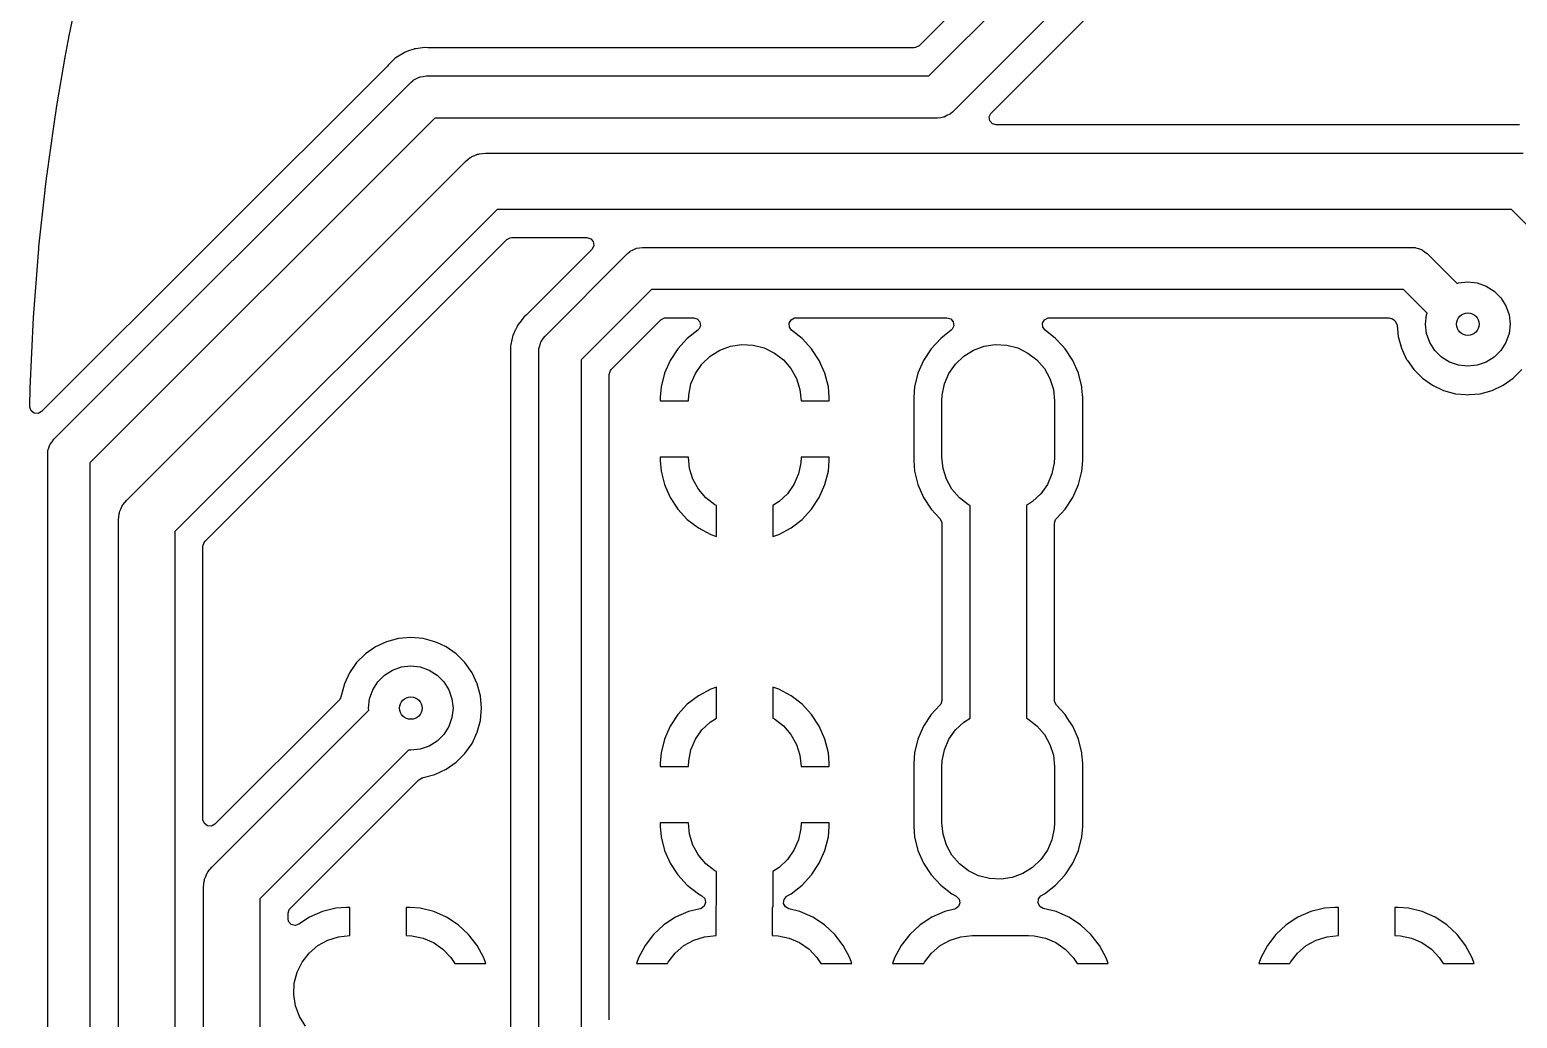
# Model space of a CAD drawing. Extents: x 4.71 to 7.86, y -5.32 to -1.9.
# Drawn here: x 4.715 to 5.755, y -3.869 to -3.177 of the extents above; entities that cross this region are included whole.
import ezdxf

# ---------------------------------------------------------------- set-up
doc = ezdxf.new("R2010")
doc.units = 0
doc.header["$MEASUREMENT"] = 0
doc.layers.add('BLACK', color=7, linetype='CONTINUOUS')

msp = doc.modelspace()

# ---------------------------------------------------------------- linework, layer by layer
at = {"layer": 'BLACK', "linetype": 'CONTINUOUS'}
for p, q in [((5.68743, -2.83751), (5.33635, -3.18858)), ((5.34309, -3.20972), (5.70401, -2.84879)), ((5.72057, -2.874), (5.35964, -3.23492)), ((5.38681, -3.23562), (5.60295, -3.01949)), ((4.74219, -3.18152), (4.74891, -3.14906)), ((4.73955, -3.19646), (4.74219, -3.18152)), ((4.98027, -3.19197), (4.97716, -3.19302)), ((4.98335, -3.19084), (4.98027, -3.19197)), ((4.98336, -3.19083), (4.98335, -3.19084)), ((4.98426, -3.19062), (4.98336, -3.19083)), ((4.98427, -3.19062), (4.98426, -3.19062)), ((4.98753, -3.19027), (4.98427, -3.19062)), ((4.99078, -3.18982), (4.98753, -3.19027)), ((4.98753, -3.19027), (4.98753, -3.19027)), ((4.99302, -3.19001), (4.99078, -3.18982)), ((4.99078, -3.18982), (4.99078, -3.18982)), ((4.99078, -3.18982), (4.99078, -3.18982)), ((4.99322, -3.19001), (4.99302, -3.19001)), ((5.3329, -3.19001), (4.99322, -3.19001)), ((5.33394, -3.1899), (5.3329, -3.19001)), ((5.33635, -3.18858), (5.33394, -3.1899)), ((4.73361, -3.2305), (4.73955, -3.19646)), ((4.96529, -3.20204), (4.9647, -3.20276)), ((4.9653, -3.20204), (4.96529, -3.20204)), ((4.96768, -3.19978), (4.9653, -3.20204)), ((4.9653, -3.20204), (4.9653, -3.20204)), ((4.97, -3.19746), (4.96768, -3.19978)), ((4.97001, -3.19745), (4.97, -3.19746)), ((4.97, -3.19746), (4.97, -3.19746)), ((4.97073, -3.19689), (4.97001, -3.19745)), ((4.97074, -3.19688), (4.97073, -3.19689)), ((4.97355, -3.19519), (4.97074, -3.19688)), ((4.97074, -3.19688), (4.97074, -3.19688)), ((4.97632, -3.19342), (4.97355, -3.19519)), ((4.97716, -3.19302), (4.97632, -3.19342)), ((4.97632, -3.19342), (4.97632, -3.19342)), ((4.97716, -3.19302), (4.97716, -3.19302)), ((4.97716, -3.19302), (4.97716, -3.19302)), ((4.9647, -3.20276), (4.72303, -3.44443)), ((4.98245, -3.21306), (4.98265, -3.21283)), ((4.98265, -3.21283), (4.98282, -3.21274)), ((4.98282, -3.21274), (4.98314, -3.21247)), ((4.98314, -3.21247), (4.98506, -3.21153)), ((4.98506, -3.21153), (4.98693, -3.21052)), ((4.98693, -3.21052), (4.98723, -3.21047)), ((4.98723, -3.21047), (4.98751, -3.21033)), ((4.98751, -3.21033), (4.98962, -3.21007)), ((4.98962, -3.21007), (4.99172, -3.20972)), ((4.99172, -3.20972), (5.34309, -3.20972)), ((4.73157, -3.46375), (4.98128, -3.21404)), ((4.98128, -3.21404), (4.98245, -3.21306)), ((4.73174, -3.24352), (4.73361, -3.2305)), ((4.72659, -3.27971), (4.73174, -3.24352)), ((4.99784, -3.23925), (4.75677, -3.48031)), ((5.3492, -3.23925), (4.99784, -3.23925)), ((5.3513, -3.2389), (5.3492, -3.23925)), ((5.35342, -3.23863), (5.3513, -3.2389)), ((5.35369, -3.2385), (5.35342, -3.23863)), ((5.354, -3.23845), (5.35369, -3.2385)), ((5.35587, -3.23743), (5.354, -3.23845)), ((5.35778, -3.2365), (5.35587, -3.23743)), ((5.35811, -3.23622), (5.35778, -3.2365)), ((5.35827, -3.23613), (5.35811, -3.23622)), ((5.35848, -3.23591), (5.35827, -3.23613)), ((5.35964, -3.23492), (5.35848, -3.23591)), ((5.38543, -3.23837), (5.38658, -3.23587)), ((5.38582, -3.2411), (5.38543, -3.23837)), ((5.38763, -3.24318), (5.38582, -3.2411)), ((5.38658, -3.23587), (5.38681, -3.23562)), ((5.39027, -3.24395), (5.38763, -3.24318)), ((5.75598, -3.24395), (5.39027, -3.24395)), ((5.0258, -3.26533), (5.02771, -3.26445)), ((5.02771, -3.26445), (5.02841, -3.26435)), ((5.02841, -3.26435), (5.02907, -3.26411)), ((5.02907, -3.26411), (5.03117, -3.26396)), ((5.03117, -3.26396), (5.03326, -3.26366)), ((5.03326, -3.26366), (5.75864, -3.26366)), ((4.78247, -3.50629), (5.01934, -3.26942)), ((5.01934, -3.26942), (5.02102, -3.26816)), ((5.02102, -3.26816), (5.02262, -3.26678)), ((5.02262, -3.26678), (5.02326, -3.26649)), ((5.02326, -3.26649), (5.02382, -3.26606)), ((5.02382, -3.26606), (5.0258, -3.26533)), ((4.72556, -3.28899), (4.72659, -3.27971)), ((4.72112, -3.32913), (4.72548, -3.28967)), ((4.72548, -3.28967), (4.72556, -3.28899)), ((5.04141, -3.30303), (4.81607, -3.52837)), ((5.75048, -3.30303), (5.04141, -3.30303)), ((5.84993, -3.40247), (5.75048, -3.30303)), ((4.83721, -3.5351), (5.04814, -3.32416)), ((5.04814, -3.32416), (5.05056, -3.32284)), ((5.05056, -3.32284), (5.0516, -3.32273)), ((5.0516, -3.32273), (5.1042, -3.32273)), ((5.1042, -3.32273), (5.10684, -3.32351)), ((5.10684, -3.32351), (5.10864, -3.32558)), ((5.10864, -3.32558), (5.10903, -3.32831)), ((4.71723, -3.37855), (4.72078, -3.33349)), ((4.72078, -3.33349), (4.72099, -3.33081)), ((4.72099, -3.33081), (4.72112, -3.32913)), ((5.07488, -3.39171), (5.13266, -3.33393)), ((5.10765, -3.33106), (5.0845, -3.35422)), ((5.10789, -3.33081), (5.10765, -3.33106)), ((5.10903, -3.32831), (5.10789, -3.33081)), ((5.13266, -3.33393), (5.13382, -3.33294)), ((5.13382, -3.33294), (5.13403, -3.33271)), ((5.13403, -3.33271), (5.13419, -3.33263)), ((5.13419, -3.33263), (5.13452, -3.33235)), ((5.13452, -3.33235), (5.13643, -3.33141)), ((5.13643, -3.33141), (5.13831, -3.3304)), ((5.13831, -3.3304), (5.13861, -3.33035)), ((5.13861, -3.33035), (5.13889, -3.33021)), ((5.13889, -3.33021), (5.141, -3.32995)), ((5.141, -3.32995), (5.1431, -3.3296)), ((5.1431, -3.3296), (5.68108, -3.3296)), ((5.68108, -3.3296), (5.6826, -3.32973)), ((5.6826, -3.32973), (5.6829, -3.32971)), ((5.6829, -3.32971), (5.68308, -3.32977)), ((5.68308, -3.32977), (5.68351, -3.3298)), ((5.68351, -3.3298), (5.68552, -3.33049)), ((5.68552, -3.33049), (5.68756, -3.3311)), ((5.68756, -3.3311), (5.68781, -3.33128)), ((5.68781, -3.33128), (5.68811, -3.33138)), ((5.68811, -3.33138), (5.68979, -3.33269)), ((5.68979, -3.33269), (5.69152, -3.33393)), ((5.69152, -3.33393), (5.7124, -3.35481)), ((5.0845, -3.35422), (5.06201, -3.37671)), ((5.7124, -3.35481), (5.71339, -3.35446)), ((5.71339, -3.35446), (5.71996, -3.35372)), ((5.71996, -3.35372), (5.72653, -3.35446)), ((5.72653, -3.35446), (5.73277, -3.35665)), ((5.73277, -3.35665), (5.73837, -3.36016)), ((5.14922, -3.35913), (5.10008, -3.40826)), ((5.67496, -3.35913), (5.14922, -3.35913)), ((5.69152, -3.37569), (5.67496, -3.35913)), ((5.73837, -3.36016), (5.74305, -3.36484)), ((5.74305, -3.36484), (5.74657, -3.37044)), ((4.7149, -3.42797), (4.71723, -3.37855)), ((5.06015, -3.3783), (5.05816, -3.38092)), ((5.06186, -3.37685), (5.06015, -3.3783)), ((5.06201, -3.37671), (5.06186, -3.37685)), ((5.15595, -3.38026), (5.15836, -3.37894)), ((5.15836, -3.37894), (5.1594, -3.37883)), ((5.1594, -3.37883), (5.17871, -3.37883)), ((5.17871, -3.37883), (5.18135, -3.37961)), ((5.24689, -3.3802), (5.24933, -3.37893)), ((5.24933, -3.37893), (5.25028, -3.37883)), ((5.25028, -3.37883), (5.35585, -3.37883)), ((5.35585, -3.37883), (5.35849, -3.37961)), ((5.42409, -3.3802), (5.42653, -3.37893)), ((5.42653, -3.37893), (5.42748, -3.37883)), ((5.42748, -3.37883), (5.66478, -3.37883)), ((5.66478, -3.37883), (5.66742, -3.37961)), ((5.69044, -3.38325), (5.69118, -3.37668)), ((5.69118, -3.37668), (5.69152, -3.37569)), ((5.74657, -3.37044), (5.74875, -3.37668)), ((5.74875, -3.37668), (5.74949, -3.38325)), ((5.05407, -3.38757), (5.05277, -3.39019)), ((5.05423, -3.38725), (5.05407, -3.38757)), ((5.05512, -3.38533), (5.05423, -3.38725)), ((5.05561, -3.38427), (5.05512, -3.38533)), ((5.0561, -3.38348), (5.05561, -3.38426)), ((5.05561, -3.38426), (5.05561, -3.38427)), ((5.05561, -3.38427), (5.05561, -3.38427)), ((5.05816, -3.38092), (5.0561, -3.38347)), ((5.0561, -3.38347), (5.0561, -3.38347)), ((5.0561, -3.38347), (5.0561, -3.38348)), ((5.12122, -3.41499), (5.15595, -3.38026)), ((5.18171, -3.38757), (5.17436, -3.39329)), ((5.18135, -3.37961), (5.18315, -3.38169)), ((5.1824, -3.38691), (5.18171, -3.38757)), ((5.18355, -3.38441), (5.1824, -3.38691)), ((5.18315, -3.38169), (5.18355, -3.38441)), ((5.24553, -3.38259), (5.24689, -3.3802)), ((5.24568, -3.38533), (5.24553, -3.38259)), ((5.24728, -3.38757), (5.24568, -3.38533)), ((5.25463, -3.39329), (5.24728, -3.38757)), ((5.35885, -3.38757), (5.35403, -3.39131)), ((5.35849, -3.37961), (5.36029, -3.38169)), ((5.35954, -3.38691), (5.35885, -3.38757)), ((5.36068, -3.38441), (5.35954, -3.38691)), ((5.36029, -3.38169), (5.36068, -3.38441)), ((5.42273, -3.38259), (5.42409, -3.3802)), ((5.42287, -3.38533), (5.42273, -3.38259)), ((5.42448, -3.38757), (5.42287, -3.38533)), ((5.43181, -3.39327), (5.42448, -3.38757)), ((5.66742, -3.37961), (5.66823, -3.38026)), ((5.66823, -3.38026), (5.66922, -3.38125)), ((5.66922, -3.38125), (5.67054, -3.38367)), ((5.67054, -3.38367), (5.67063, -3.38428)), ((5.67063, -3.38428), (5.67129, -3.39183)), ((5.69118, -3.38982), (5.69044, -3.38325)), ((5.74949, -3.38325), (5.74875, -3.38982)), ((5.05096, -3.39747), (5.05085, -3.39839)), ((5.05085, -3.39839), (5.05085, -3.3984)), ((5.05085, -3.3984), (5.05085, -3.3984)), ((5.05085, -3.3984), (5.05085, -3.40168)), ((5.05176, -3.39428), (5.05096, -3.39747)), ((5.05096, -3.39747), (5.05096, -3.39747)), ((5.05246, -3.39108), (5.05176, -3.39428)), ((5.05277, -3.3902), (5.05246, -3.39107)), ((5.05246, -3.39107), (5.05246, -3.39108)), ((5.05246, -3.39108), (5.05246, -3.39108)), ((5.05277, -3.39019), (5.05277, -3.39019)), ((5.05277, -3.39019), (5.05277, -3.3902)), ((5.07067, -3.40032), (5.07072, -3.40014)), ((5.07072, -3.40014), (5.07076, -3.39972)), ((5.07076, -3.39972), (5.07145, -3.3977)), ((5.07145, -3.3977), (5.07205, -3.39566)), ((5.07205, -3.39566), (5.07223, -3.39541)), ((5.07223, -3.39541), (5.07233, -3.39512)), ((5.07233, -3.39512), (5.07364, -3.39344)), ((5.07364, -3.39344), (5.07488, -3.39171)), ((5.17436, -3.39329), (5.16773, -3.40049)), ((5.17436, -3.39329), (5.17436, -3.39329)), ((5.19716, -3.40154), (5.20463, -3.39877)), ((5.20463, -3.39877), (5.2125, -3.39756)), ((5.2125, -3.39756), (5.22046, -3.39797)), ((5.22046, -3.39797), (5.22817, -3.39996)), ((5.22817, -3.39996), (5.23532, -3.40347)), ((5.26126, -3.40049), (5.25463, -3.39329)), ((5.25463, -3.39329), (5.25463, -3.39329)), ((5.35152, -3.39327), (5.34488, -3.40048)), ((5.35403, -3.39131), (5.35152, -3.39327)), ((5.37432, -3.40154), (5.38179, -3.39877)), ((5.38179, -3.39877), (5.38967, -3.39756)), ((5.38967, -3.39756), (5.39762, -3.39797)), ((5.39762, -3.39797), (5.40534, -3.39996)), ((5.40534, -3.39996), (5.41249, -3.40347)), ((5.43653, -3.3984), (5.43181, -3.39327)), ((5.43844, -3.40048), (5.43653, -3.3984)), ((5.67129, -3.39183), (5.67129, -3.39183)), ((5.67129, -3.39183), (5.67352, -3.40015)), ((5.67352, -3.40015), (5.67352, -3.40015)), ((5.67352, -3.40015), (5.67352, -3.40015)), ((5.67352, -3.40015), (5.67424, -3.40168)), ((5.69336, -3.39606), (5.69118, -3.38982)), ((5.69688, -3.40166), (5.69336, -3.39606)), ((5.74657, -3.39606), (5.74305, -3.40166)), ((5.74875, -3.38982), (5.74657, -3.39606)), ((5.05085, -3.40168), (5.05076, -3.40496)), ((5.05076, -3.40496), (5.05076, -3.40497)), ((5.05076, -3.40497), (5.05085, -3.40589)), ((5.05085, -3.40589), (5.05085, -4.11088)), ((5.07055, -3.40215), (5.07068, -3.40063)), ((5.07055, -4.11238), (5.07055, -3.40215)), ((5.07068, -3.40063), (5.07067, -3.40032)), ((5.10008, -3.40826), (5.10008, -4.10627)), ((5.16238, -3.40868), (5.15845, -3.41764)), ((5.16773, -3.40049), (5.16238, -3.40868)), ((5.18462, -3.41124), (5.1904, -3.40575)), ((5.1904, -3.40575), (5.19716, -3.40154)), ((5.23532, -3.40347), (5.24162, -3.40835)), ((5.24162, -3.40835), (5.24681, -3.41439)), ((5.26661, -3.40868), (5.26126, -3.40049)), ((5.27054, -3.41764), (5.26661, -3.40868)), ((5.33953, -3.40867), (5.3356, -3.41764)), ((5.34488, -3.40048), (5.33953, -3.40867)), ((5.36179, -3.41124), (5.36756, -3.40575)), ((5.36756, -3.40575), (5.37432, -3.40154)), ((5.41249, -3.40347), (5.41879, -3.40835)), ((5.41879, -3.40835), (5.42398, -3.41439)), ((5.4438, -3.40867), (5.43844, -3.40048)), ((5.44773, -3.41764), (5.4438, -3.40867)), ((5.67424, -3.40168), (5.67716, -3.40796)), ((5.67716, -3.40796), (5.67776, -3.40881)), ((5.67776, -3.40881), (5.68211, -3.41502)), ((5.70155, -3.40633), (5.69688, -3.40166)), ((5.70715, -3.40985), (5.70155, -3.40633)), ((5.71339, -3.41204), (5.70715, -3.40985)), ((5.73277, -3.40985), (5.72653, -3.41204)), ((5.73837, -3.40633), (5.73277, -3.40985)), ((5.74305, -3.40166), (5.73837, -3.40633)), ((5.11979, -3.41845), (5.12056, -3.41581)), ((5.11979, -3.47625), (5.11979, -3.41845)), ((5.12056, -3.41581), (5.12122, -3.41499)), ((5.15845, -3.41764), (5.15605, -3.42713)), ((5.17693, -3.4251), (5.18007, -3.41778)), ((5.18007, -3.41778), (5.18462, -3.41124)), ((5.24681, -3.41439), (5.25068, -3.42136)), ((5.27295, -3.42713), (5.27054, -3.41764)), ((5.3356, -3.41764), (5.33319, -3.42713)), ((5.3541, -3.4251), (5.35724, -3.41778)), ((5.35724, -3.41778), (5.36179, -3.41124)), ((5.42398, -3.41439), (5.42784, -3.42136)), ((5.45013, -3.42713), (5.44773, -3.41764)), ((5.68211, -3.41502), (5.6882, -3.42111)), ((5.71996, -3.41278), (5.71339, -3.41204)), ((5.72653, -3.41204), (5.71996, -3.41278)), ((5.75173, -3.42111), (5.75782, -3.41502)), ((4.7147, -3.4409), (4.7149, -3.42797)), ((5.15605, -3.42713), (5.15544, -3.43444)), ((5.15605, -3.42713), (5.15605, -3.42713)), ((5.17533, -3.4329), (5.17693, -3.4251)), ((5.25068, -3.42136), (5.25306, -3.42896)), ((5.25306, -3.42896), (5.25387, -3.43688)), ((5.27355, -3.43444), (5.27295, -3.42713)), ((5.27295, -3.42713), (5.27295, -3.42713)), ((5.33319, -3.42713), (5.33259, -3.43444)), ((5.33319, -3.42713), (5.33319, -3.42713)), ((5.35249, -3.4329), (5.3541, -3.4251)), ((5.42784, -3.42136), (5.43023, -3.42896)), ((5.43023, -3.42896), (5.43103, -3.43688)), ((5.4502, -3.42797), (5.45013, -3.42713)), ((5.45013, -3.42713), (5.45013, -3.42713)), ((5.45059, -3.43267), (5.4502, -3.42797)), ((5.6882, -3.42111), (5.69525, -3.42605)), ((5.69525, -3.42605), (5.70306, -3.42969)), ((5.70306, -3.42969), (5.71138, -3.43192)), ((5.72855, -3.43192), (5.73687, -3.42969)), ((5.73687, -3.42969), (5.74467, -3.42605)), ((5.74467, -3.42605), (5.75173, -3.42111)), ((4.71471, -3.44132), (4.7147, -3.4409)), ((4.71567, -3.4439), (4.71471, -3.44132)), ((5.15544, -3.43444), (5.15544, -3.43688)), ((5.15544, -3.43688), (5.17513, -3.43688)), ((5.17513, -3.43688), (5.17533, -3.4329)), ((5.25387, -3.43688), (5.27355, -3.43688)), ((5.27355, -3.43688), (5.27355, -3.43444)), ((5.33259, -3.43444), (5.33259, -3.4787)), ((5.35229, -3.43688), (5.35249, -3.4329)), ((5.35229, -3.47625), (5.35229, -3.43688)), ((5.43103, -3.43688), (5.43103, -3.47625)), ((5.45074, -3.43444), (5.45059, -3.43267)), ((5.45074, -3.4787), (5.45074, -3.43444)), ((5.71138, -3.43192), (5.71858, -3.43255)), ((5.71858, -3.43255), (5.71996, -3.43267)), ((5.71996, -3.43267), (5.72108, -3.43257)), ((5.71996, -3.43267), (5.71996, -3.43267)), ((5.71996, -3.43267), (5.71996, -3.43267)), ((5.72108, -3.43257), (5.72855, -3.43192)), ((4.71787, -3.44555), (4.71567, -3.4439)), ((4.72062, -3.44575), (4.71787, -3.44555)), ((4.72303, -3.44443), (4.72062, -3.44575)), ((4.72725, -3.47419), (4.72737, -3.47267)), ((4.72736, -3.47237), (4.72741, -3.47219)), ((4.72737, -3.47267), (4.72736, -3.47237)), ((4.72741, -3.47219), (4.72745, -3.47176)), ((4.72745, -3.47176), (4.72814, -3.46975)), ((4.72814, -3.46975), (4.72875, -3.46771)), ((4.72875, -3.46771), (4.72893, -3.46746)), ((4.72893, -3.46746), (4.72903, -3.46717)), ((4.72903, -3.46717), (4.73033, -3.46549)), ((4.73033, -3.46549), (4.73157, -3.46375)), ((4.72725, -4.48837), (4.72725, -3.47419)), ((4.75677, -3.48031), (4.75677, -4.48225)), ((5.11979, -3.69279), (5.11979, -3.47625)), ((5.17513, -3.47625), (5.15544, -3.47625)), ((5.15544, -3.47625), (5.15544, -3.4787)), ((5.15544, -3.4787), (5.15605, -3.48601)), ((5.17593, -3.48418), (5.17513, -3.47625)), ((5.25367, -3.48024), (5.25206, -3.48804)), ((5.25387, -3.47625), (5.25367, -3.48024)), ((5.27355, -3.47625), (5.25387, -3.47625)), ((5.27295, -3.48601), (5.27355, -3.4787)), ((5.27355, -3.4787), (5.27355, -3.47625)), ((5.33259, -3.4787), (5.33319, -3.48601)), ((5.3531, -3.48418), (5.35229, -3.47625)), ((5.43083, -3.48024), (5.42923, -3.48804)), ((5.43103, -3.47625), (5.43083, -3.48024)), ((5.4503, -3.48396), (5.45074, -3.4787)), ((5.15605, -3.48601), (5.15605, -3.48601)), ((5.15605, -3.48601), (5.15845, -3.4955)), ((5.17832, -3.49178), (5.17593, -3.48418)), ((5.18218, -3.49875), (5.17832, -3.49178)), ((5.25206, -3.48804), (5.24892, -3.49536)), ((5.27054, -3.4955), (5.27295, -3.48601)), ((5.27295, -3.48601), (5.27295, -3.48601)), ((5.33319, -3.48601), (5.33319, -3.48601)), ((5.33319, -3.48601), (5.3356, -3.4955)), ((5.35548, -3.49178), (5.3531, -3.48418)), ((5.35935, -3.49875), (5.35548, -3.49178)), ((5.42923, -3.48804), (5.42609, -3.49536)), ((5.44773, -3.4955), (5.45013, -3.48601)), ((5.45013, -3.48601), (5.4503, -3.48396)), ((5.15845, -3.4955), (5.16238, -3.50446)), ((5.18737, -3.50479), (5.18218, -3.49875)), ((5.24437, -3.5019), (5.2386, -3.50739)), ((5.24892, -3.49536), (5.24437, -3.5019)), ((5.26661, -3.50446), (5.27054, -3.4955)), ((5.3356, -3.4955), (5.33953, -3.50447)), ((5.36454, -3.50479), (5.35935, -3.49875)), ((5.42153, -3.5019), (5.41576, -3.50739)), ((5.42609, -3.49536), (5.42153, -3.5019)), ((5.4438, -3.50447), (5.44773, -3.4955)), ((4.7775, -3.51467), (4.77837, -3.51275)), ((4.77837, -3.51275), (4.77911, -3.51078)), ((4.77911, -3.51078), (4.77953, -3.51021)), ((4.77953, -3.51021), (4.77983, -3.50957)), ((4.77983, -3.50957), (4.78121, -3.50798)), ((4.78121, -3.50798), (4.78247, -3.50629)), ((5.16238, -3.50446), (5.16773, -3.51265)), ((5.16773, -3.51265), (5.17436, -3.51985)), ((5.19367, -3.50967), (5.18737, -3.50479)), ((5.19481, -3.51022), (5.19367, -3.50967)), ((5.19481, -3.53193), (5.19481, -3.51022)), ((5.2386, -3.50739), (5.23418, -3.51014)), ((5.23418, -3.51014), (5.23418, -3.53193)), ((5.25463, -3.51985), (5.26126, -3.51265)), ((5.26126, -3.51265), (5.26661, -3.50446)), ((5.33953, -3.50447), (5.34488, -3.51266)), ((5.34488, -3.51266), (5.34488, -3.51266)), ((5.34488, -3.51266), (5.35098, -3.51929)), ((5.37084, -3.50967), (5.36454, -3.50479)), ((5.37198, -3.51022), (5.37084, -3.50967)), ((5.37198, -3.65891), (5.37198, -3.51022)), ((5.41576, -3.50739), (5.41135, -3.51014)), ((5.41135, -3.51014), (5.41135, -3.65882)), ((5.43234, -3.51929), (5.43844, -3.51266)), ((5.43844, -3.51266), (5.4438, -3.50447)), ((4.7767, -3.52021), (4.777, -3.51813)), ((4.7767, -4.45111), (4.7767, -3.52021)), ((4.777, -3.51813), (4.77715, -3.51603)), ((4.77715, -3.51603), (4.7774, -3.51537)), ((4.7774, -3.51537), (4.7775, -3.51467)), ((5.17436, -3.51985), (5.17436, -3.51985)), ((5.17436, -3.51985), (5.18209, -3.52586)), ((5.24691, -3.52586), (5.25463, -3.51985)), ((5.25463, -3.51985), (5.25463, -3.51985)), ((5.35098, -3.51929), (5.3522, -3.52175)), ((5.3522, -3.52175), (5.35227, -3.52259)), ((5.35227, -3.52259), (5.35227, -3.64645)), ((5.43105, -3.52259), (5.43183, -3.51995)), ((5.43105, -3.64645), (5.43105, -3.52259)), ((5.43183, -3.51995), (5.43234, -3.51929)), ((4.81607, -3.52837), (4.81607, -4.44296)), ((4.83655, -3.53591), (4.83721, -3.5351)), ((5.18209, -3.52586), (5.18209, -3.52586)), ((5.18209, -3.52586), (5.19069, -3.53052)), ((5.19069, -3.53052), (5.19069, -3.53052)), ((5.19069, -3.53052), (5.19481, -3.53193)), ((5.23418, -3.53193), (5.2383, -3.53052)), ((5.2383, -3.53052), (5.24691, -3.52586)), ((5.2383, -3.53052), (5.2383, -3.53052)), ((5.24691, -3.52586), (5.24691, -3.52586)), ((4.83578, -3.53855), (4.83655, -3.53591)), ((4.83578, -3.72961), (4.83578, -3.53855)), ((4.96415, -3.60538), (4.95635, -3.60902)), ((4.97247, -3.60315), (4.96415, -3.60538)), ((4.96415, -3.60538), (4.96415, -3.60538)), ((4.97533, -3.6029), (4.97247, -3.60315)), ((4.97247, -3.60315), (4.97247, -3.60315)), ((4.98106, -3.6024), (4.97533, -3.6029)), ((4.98964, -3.60315), (4.98106, -3.6024)), ((4.98106, -3.6024), (4.98106, -3.6024)), ((4.99796, -3.60538), (4.98964, -3.60315)), ((5.00186, -3.6072), (4.99796, -3.60538)), ((4.99796, -3.60538), (4.99796, -3.60538)), ((4.99796, -3.60538), (4.99796, -3.60538)), ((5.00577, -3.60902), (5.00186, -3.6072)), ((4.94929, -3.61396), (4.9432, -3.62006)), ((4.95635, -3.60902), (4.94929, -3.61396)), ((4.95635, -3.60902), (4.95635, -3.60902)), ((5.01282, -3.61396), (5.00577, -3.60902)), ((5.00577, -3.60902), (5.00577, -3.60902)), ((5.00577, -3.60902), (5.00577, -3.60902)), ((5.01606, -3.6172), (5.01282, -3.61396)), ((5.01891, -3.62006), (5.01606, -3.6172)), ((4.93826, -3.62711), (4.93462, -3.63492)), ((4.9432, -3.62006), (4.93826, -3.62711)), ((4.93826, -3.62711), (4.93826, -3.62711)), ((4.95797, -3.63341), (4.96265, -3.62874)), ((4.96265, -3.62874), (4.96824, -3.62522)), ((4.96824, -3.62522), (4.97449, -3.62303)), ((4.97449, -3.62303), (4.98106, -3.62229)), ((4.98106, -3.62229), (4.98763, -3.62303)), ((4.98763, -3.62303), (4.99387, -3.62522)), ((4.99387, -3.62522), (4.99947, -3.62874)), ((4.99947, -3.62874), (5.00414, -3.63341)), ((5.02385, -3.62711), (5.01891, -3.62006)), ((5.0275, -3.63492), (5.02385, -3.62711)), ((5.02385, -3.62711), (5.02385, -3.62711)), ((5.02385, -3.62711), (5.02385, -3.62711)), ((4.93462, -3.63492), (4.93239, -3.64324)), ((4.93462, -3.63492), (4.93462, -3.63492)), ((4.95227, -3.64525), (4.95445, -3.63901)), ((4.95445, -3.63901), (4.95797, -3.63341)), ((5.00414, -3.63341), (5.00766, -3.63901)), ((5.00766, -3.63901), (5.00984, -3.64525)), ((5.02973, -3.64324), (5.0275, -3.63492)), ((5.19069, -3.63852), (5.18209, -3.64318)), ((5.19481, -3.63711), (5.19069, -3.63852)), ((5.19069, -3.63852), (5.19069, -3.63852)), ((5.19481, -3.65891), (5.19481, -3.63711)), ((5.2383, -3.63852), (5.23418, -3.63711)), ((5.23418, -3.63711), (5.23418, -3.65882)), ((5.24691, -3.64318), (5.2383, -3.63852)), ((5.2383, -3.63852), (5.2383, -3.63852)), ((4.93098, -3.64619), (4.84411, -3.73306)), ((4.93139, -3.64573), (4.93098, -3.64619)), ((4.93229, -3.64344), (4.93139, -3.64573)), ((4.93235, -3.64345), (4.93229, -3.64344)), ((4.93239, -3.64324), (4.93235, -3.64345)), ((4.95153, -3.65182), (4.95227, -3.64525)), ((5.00984, -3.64525), (5.01058, -3.65182)), ((5.03048, -3.65182), (5.02973, -3.64324)), ((5.17436, -3.64919), (5.16773, -3.65639)), ((5.18209, -3.64318), (5.17436, -3.64919)), ((5.17436, -3.64919), (5.17436, -3.64919)), ((5.18209, -3.64318), (5.18209, -3.64318)), ((5.25463, -3.64919), (5.24691, -3.64318)), ((5.24691, -3.64318), (5.24691, -3.64318)), ((5.26126, -3.65639), (5.25463, -3.64919)), ((5.25463, -3.64919), (5.25463, -3.64919)), ((5.3515, -3.64909), (5.35098, -3.64976)), ((5.35227, -3.64645), (5.3515, -3.64909)), ((5.43113, -3.64729), (5.43105, -3.64645)), ((5.43234, -3.64976), (5.43113, -3.64729)), ((4.84192, -3.76312), (4.9517, -3.65334)), ((4.9517, -3.65334), (4.95153, -3.65182)), ((5.00984, -3.65839), (5.00766, -3.66463)), ((5.01058, -3.65182), (5.00984, -3.65839)), ((5.02973, -3.6604), (5.03048, -3.65182)), ((5.16773, -3.65639), (5.16238, -3.66459)), ((5.1904, -3.66166), (5.19481, -3.65891)), ((5.23418, -3.65882), (5.23532, -3.65938)), ((5.23532, -3.65938), (5.24162, -3.66425)), ((5.26661, -3.66459), (5.26126, -3.65639)), ((5.34488, -3.65638), (5.33953, -3.66458)), ((5.35098, -3.64976), (5.34488, -3.65638)), ((5.36756, -3.66166), (5.37198, -3.65891)), ((5.41135, -3.65882), (5.41249, -3.65938)), ((5.41249, -3.65938), (5.41879, -3.66425)), ((5.43821, -3.65613), (5.43234, -3.64976)), ((5.43844, -3.65638), (5.43821, -3.65613)), ((5.44107, -3.6604), (5.43844, -3.65638)), ((5.00414, -3.67023), (4.99947, -3.67491)), ((5.00766, -3.66463), (5.00414, -3.67023)), ((5.02385, -3.67653), (5.0275, -3.66872)), ((5.0275, -3.66872), (5.02973, -3.6604)), ((5.16238, -3.66459), (5.15845, -3.67355)), ((5.18007, -3.67368), (5.18462, -3.66715)), ((5.18462, -3.66715), (5.1904, -3.66166)), ((5.24162, -3.66425), (5.24681, -3.6703)), ((5.24681, -3.6703), (5.25068, -3.67726)), ((5.27054, -3.67355), (5.26661, -3.66459)), ((5.33953, -3.66458), (5.3356, -3.67354)), ((5.35724, -3.67368), (5.36179, -3.66715)), ((5.36179, -3.66715), (5.36756, -3.66166)), ((5.41879, -3.66425), (5.42398, -3.6703)), ((5.42398, -3.6703), (5.42784, -3.67726)), ((5.4438, -3.66458), (5.44107, -3.6604)), ((5.44773, -3.67354), (5.4438, -3.66458)), ((4.98763, -3.68061), (4.98106, -3.68135)), ((4.99387, -3.67843), (4.98763, -3.68061)), ((4.99947, -3.67491), (4.99387, -3.67843)), ((5.01891, -3.68359), (5.02385, -3.67653)), ((5.15845, -3.67355), (5.15605, -3.68304)), ((5.17693, -3.681), (5.18007, -3.67368)), ((5.25068, -3.67726), (5.25306, -3.68486)), ((5.27295, -3.68304), (5.27054, -3.67355)), ((5.3356, -3.67354), (5.33319, -3.68303)), ((5.3541, -3.681), (5.35724, -3.67368)), ((5.42784, -3.67726), (5.43023, -3.68486)), ((5.45013, -3.68303), (5.44773, -3.67354)), ((4.97954, -3.68118), (4.87552, -3.7852)), ((4.98106, -3.68135), (4.97954, -3.68118)), ((5.00577, -3.69462), (5.01282, -3.68968)), ((5.01282, -3.68968), (5.01891, -3.68359)), ((5.15605, -3.68304), (5.15544, -3.69035)), ((5.15544, -3.69035), (5.15544, -3.69279)), ((5.15605, -3.68304), (5.15605, -3.68304)), ((5.17513, -3.69279), (5.17533, -3.68881)), ((5.17533, -3.68881), (5.17693, -3.681)), ((5.25306, -3.68486), (5.25387, -3.69279)), ((5.27355, -3.69035), (5.27295, -3.68304)), ((5.27295, -3.68304), (5.27295, -3.68304)), ((5.27355, -3.69279), (5.27355, -3.69035)), ((5.33319, -3.68303), (5.33259, -3.69035)), ((5.33259, -3.69035), (5.33259, -3.7346)), ((5.33319, -3.68303), (5.33319, -3.68303)), ((5.35229, -3.69279), (5.35249, -3.68881)), ((5.35249, -3.68881), (5.3541, -3.681)), ((5.43023, -3.68486), (5.43103, -3.69279)), ((5.4502, -3.68386), (5.45013, -3.68303)), ((5.45013, -3.68303), (5.45013, -3.68303)), ((5.45074, -3.69035), (5.4502, -3.68386)), ((5.45074, -3.7346), (5.45074, -3.69035)), ((4.98669, -3.7019), (4.9891, -3.70058)), ((4.9891, -3.70058), (4.98944, -3.70053)), ((4.98944, -3.70053), (4.98964, -3.70049)), ((4.98964, -3.70049), (4.99796, -3.69826)), ((4.98964, -3.70049), (4.98964, -3.70049)), ((4.99796, -3.69826), (5.00577, -3.69462)), ((5.11979, -3.71535), (5.11979, -3.69279)), ((5.15544, -3.69279), (5.17513, -3.69279)), ((5.25387, -3.69279), (5.27355, -3.69279)), ((5.35229, -3.73216), (5.35229, -3.69279)), ((5.43103, -3.69279), (5.43103, -3.73216)), ((4.94119, -3.74739), (4.98669, -3.7019)), ((5.11979, -3.83059), (5.11979, -3.71535)), ((4.83579, -3.72996), (4.83578, -3.72961)), ((4.83675, -3.73253), (4.83579, -3.72996)), ((4.83895, -3.73418), (4.83675, -3.73253)), ((5.17513, -3.73216), (5.15544, -3.73216)), ((5.15544, -3.73216), (5.15544, -3.7346)), ((5.17593, -3.74009), (5.17513, -3.73216)), ((5.25387, -3.73216), (5.25367, -3.73614)), ((5.27355, -3.73216), (5.25387, -3.73216)), ((5.27355, -3.7346), (5.27355, -3.73216)), ((5.3531, -3.74009), (5.35229, -3.73216)), ((5.43103, -3.73216), (5.43083, -3.73614)), ((4.8417, -3.73438), (4.83895, -3.73418)), ((4.84411, -3.73306), (4.8417, -3.73438)), ((5.15544, -3.7346), (5.15605, -3.74191)), ((5.15605, -3.74191), (5.15605, -3.74191)), ((5.15605, -3.74191), (5.15845, -3.7514)), ((5.17832, -3.74769), (5.17593, -3.74009)), ((5.25367, -3.73614), (5.25206, -3.74395)), ((5.27054, -3.7514), (5.27295, -3.74191)), ((5.27295, -3.74191), (5.27355, -3.7346)), ((5.27295, -3.74191), (5.27295, -3.74191)), ((5.33259, -3.7346), (5.33319, -3.74192)), ((5.33319, -3.74192), (5.33319, -3.74192)), ((5.33319, -3.74192), (5.3356, -3.75141)), ((5.35548, -3.74769), (5.3531, -3.74009)), ((5.43083, -3.73614), (5.42923, -3.74395)), ((5.44773, -3.75141), (5.45013, -3.74192)), ((5.45013, -3.74192), (5.45074, -3.7346)), ((4.89666, -3.79193), (4.94119, -3.74739)), ((5.15845, -3.7514), (5.16238, -3.76036)), ((5.18218, -3.75465), (5.17832, -3.74769)), ((5.24892, -3.75127), (5.24437, -3.7578)), ((5.25206, -3.74395), (5.24892, -3.75127)), ((5.26661, -3.76036), (5.27054, -3.7514)), ((5.3356, -3.75141), (5.33953, -3.76037)), ((5.35935, -3.75465), (5.35548, -3.74769)), ((5.42609, -3.75127), (5.42153, -3.7578)), ((5.42923, -3.74395), (5.42609, -3.75127)), ((5.4438, -3.76037), (5.44773, -3.75141)), ((4.84065, -3.76481), (4.84192, -3.76312)), ((5.16238, -3.76036), (5.16773, -3.76856)), ((5.18737, -3.7607), (5.18218, -3.75465)), ((5.19367, -3.76557), (5.18737, -3.7607)), ((5.2386, -3.76329), (5.23418, -3.76604)), ((5.24437, -3.7578), (5.2386, -3.76329)), ((5.26126, -3.76856), (5.26661, -3.76036)), ((5.33953, -3.76037), (5.34488, -3.76857)), ((5.36454, -3.7607), (5.35935, -3.75465)), ((5.37084, -3.76557), (5.36454, -3.7607)), ((5.41576, -3.76329), (5.409, -3.76751)), ((5.42153, -3.7578), (5.41576, -3.76329)), ((5.43844, -3.76857), (5.4438, -3.76037)), ((4.83645, -3.77496), (4.8366, -3.77286)), ((4.8366, -3.77286), (4.83685, -3.7722)), ((4.83685, -3.7722), (4.83695, -3.7715)), ((4.83695, -3.7715), (4.83782, -3.76958)), ((4.83782, -3.76958), (4.83856, -3.76761)), ((4.83856, -3.76761), (4.83898, -3.76704)), ((4.83898, -3.76704), (4.83928, -3.7664)), ((4.83928, -3.7664), (4.84065, -3.76481)), ((5.16773, -3.76856), (5.17436, -3.77576)), ((5.19481, -3.76613), (5.19367, -3.76557)), ((5.19481, -3.78929), (5.19481, -3.76613)), ((5.23418, -3.76604), (5.23418, -3.79037)), ((5.25463, -3.77576), (5.26126, -3.76856)), ((5.34488, -3.76857), (5.34488, -3.76857)), ((5.34488, -3.76857), (5.35152, -3.77577)), ((5.37799, -3.76908), (5.37084, -3.76557)), ((5.3857, -3.77108), (5.37799, -3.76908)), ((5.39366, -3.77148), (5.3857, -3.77108)), ((5.40153, -3.77027), (5.39366, -3.77148)), ((5.409, -3.76751), (5.40153, -3.77027)), ((5.43181, -3.77577), (5.43844, -3.76857)), ((4.83615, -3.77704), (4.83645, -3.77496)), ((4.83615, -4.41247), (4.83615, -3.77704)), ((5.17436, -3.77576), (5.17436, -3.77576)), ((5.17436, -3.77576), (5.18209, -3.78177)), ((5.18209, -3.78177), (5.18209, -3.78177)), ((5.18209, -3.78177), (5.18456, -3.78311)), ((5.18456, -3.78311), (5.18651, -3.78504)), ((5.24199, -3.78568), (5.24372, -3.78353)), ((5.24372, -3.78353), (5.24418, -3.78324)), ((5.24418, -3.78324), (5.24691, -3.78177)), ((5.24691, -3.78177), (5.25463, -3.77576)), ((5.24691, -3.78177), (5.24691, -3.78177)), ((5.25463, -3.77576), (5.25463, -3.77576)), ((5.35152, -3.77577), (5.35922, -3.78177)), ((5.35922, -3.78177), (5.35924, -3.78178)), ((5.35924, -3.78178), (5.35924, -3.78178)), ((5.35924, -3.78178), (5.36232, -3.78345)), ((5.36232, -3.78345), (5.36428, -3.78539)), ((5.41981, -3.78534), (5.42154, -3.7832)), ((5.42154, -3.7832), (5.42201, -3.78291)), ((5.42201, -3.78291), (5.42408, -3.78179)), ((5.42408, -3.78178), (5.43181, -3.77577)), ((5.42408, -3.78179), (5.42408, -3.78178)), ((5.42408, -3.78178), (5.42408, -3.78178)), ((5.42408, -3.78178), (5.42408, -3.78178)), ((4.87552, -3.7852), (4.87552, -4.40432)), ((4.89523, -3.79538), (4.896, -3.79274)), ((4.896, -3.79274), (4.89666, -3.79193)), ((4.91927, -3.79422), (4.91031, -3.79815)), ((4.92876, -3.79182), (4.91927, -3.79422)), ((4.93607, -3.79122), (4.92876, -3.79182)), ((4.92876, -3.79182), (4.92876, -3.79182)), ((4.93851, -3.79122), (4.93607, -3.79122)), ((4.93851, -3.8109), (4.93851, -3.79122)), ((4.98033, -3.79122), (4.97788, -3.79122)), ((4.97788, -3.79122), (4.97788, -3.8109)), ((4.98764, -3.79182), (4.98033, -3.79122)), ((4.99712, -3.79422), (4.98764, -3.79182)), ((4.98764, -3.79182), (4.98764, -3.79182)), ((5.00609, -3.79815), (4.99712, -3.79422)), ((5.17518, -3.79422), (5.16621, -3.79815)), ((5.18343, -3.79213), (5.17518, -3.79422)), ((5.17518, -3.79422), (5.17518, -3.79422)), ((5.18396, -3.79197), (5.18343, -3.79213)), ((5.18615, -3.79031), (5.18396, -3.79197)), ((5.18711, -3.78773), (5.18615, -3.79031)), ((5.18651, -3.78504), (5.18711, -3.78773)), ((5.19442, -3.79063), (5.19481, -3.78929)), ((5.19442, -3.8109), (5.19442, -3.79063)), ((5.23418, -3.79037), (5.23379, -3.79171)), ((5.23379, -3.79171), (5.23379, -3.8109)), ((5.24171, -3.78841), (5.24199, -3.78568)), ((5.24294, -3.79087), (5.24171, -3.78841)), ((5.24531, -3.79227), (5.24294, -3.79087)), ((5.25303, -3.79422), (5.24531, -3.79227)), ((5.26199, -3.79815), (5.25303, -3.79422)), ((5.25303, -3.79422), (5.25303, -3.79422)), ((5.35431, -3.79422), (5.34535, -3.79815)), ((5.3612, -3.79248), (5.35431, -3.79422)), ((5.35431, -3.79422), (5.35431, -3.79422)), ((5.36172, -3.79231), (5.3612, -3.79248)), ((5.36392, -3.79066), (5.36172, -3.79231)), ((5.36487, -3.78808), (5.36392, -3.79066)), ((5.36428, -3.78539), (5.36487, -3.78808)), ((5.41953, -3.78808), (5.41981, -3.78534)), ((5.42076, -3.79054), (5.41953, -3.78808)), ((5.42313, -3.79194), (5.42076, -3.79054)), ((5.43216, -3.79422), (5.42313, -3.79194)), ((5.44113, -3.79815), (5.43216, -3.79422)), ((5.61022, -3.79422), (5.60125, -3.79815)), ((5.6197, -3.79182), (5.61022, -3.79422)), ((5.62702, -3.79122), (5.6197, -3.79182)), ((5.6197, -3.79182), (5.6197, -3.79182)), ((5.62946, -3.79122), (5.62702, -3.79122)), ((5.62946, -3.8109), (5.62946, -3.79122)), ((5.67127, -3.79122), (5.66883, -3.79122)), ((5.66883, -3.79122), (5.66883, -3.8109)), ((5.67858, -3.79182), (5.67127, -3.79122)), ((5.68807, -3.79422), (5.67858, -3.79182)), ((5.67858, -3.79182), (5.67858, -3.79182)), ((5.69703, -3.79815), (5.68807, -3.79422)), ((4.89523, -3.79899), (4.89523, -3.79538)), ((4.89568, -3.80105), (4.89523, -3.79899)), ((4.8975, -3.80312), (4.89568, -3.80105)), ((4.90014, -3.80387), (4.8975, -3.80312)), ((4.90278, -3.80308), (4.90014, -3.80387)), ((4.91031, -3.79815), (4.90278, -3.80308)), ((5.01428, -3.80351), (5.00609, -3.79815)), ((5.02148, -3.81014), (5.01428, -3.80351)), ((5.01428, -3.80351), (5.01428, -3.80351)), ((5.15802, -3.80351), (5.15082, -3.81014)), ((5.16621, -3.79815), (5.15802, -3.80351)), ((5.27019, -3.80351), (5.26199, -3.79815)), ((5.27739, -3.81014), (5.27019, -3.80351)), ((5.27019, -3.80351), (5.27019, -3.80351)), ((5.33716, -3.80351), (5.32996, -3.81014)), ((5.34535, -3.79815), (5.33716, -3.80351)), ((5.44932, -3.80351), (5.44113, -3.79815)), ((5.45652, -3.81014), (5.44932, -3.80351)), ((5.44932, -3.80351), (5.44932, -3.80351)), ((5.59306, -3.80351), (5.58586, -3.81014)), ((5.60125, -3.79815), (5.59306, -3.80351)), ((5.70522, -3.80351), (5.69703, -3.79815)), ((5.71242, -3.81014), (5.70522, -3.80351)), ((5.70522, -3.80351), (5.70522, -3.80351)), ((4.91602, -3.81796), (4.92299, -3.81409)), ((4.92299, -3.81409), (4.93059, -3.81171)), ((4.93059, -3.81171), (4.93851, -3.8109)), ((4.97788, -3.8109), (4.98187, -3.8111)), ((4.98187, -3.8111), (4.98967, -3.81271)), ((4.98967, -3.81271), (4.99699, -3.81585)), ((4.99699, -3.81585), (5.00353, -3.8204)), ((5.02749, -3.81786), (5.02148, -3.81014)), ((5.02148, -3.81014), (5.02148, -3.81014)), ((5.15082, -3.81014), (5.14481, -3.81786)), ((5.15082, -3.81014), (5.15082, -3.81014)), ((5.17193, -3.81796), (5.17889, -3.81409)), ((5.17889, -3.81409), (5.18649, -3.81171)), ((5.18649, -3.81171), (5.19442, -3.8109)), ((5.23379, -3.8109), (5.23777, -3.8111)), ((5.23777, -3.8111), (5.24557, -3.81271)), ((5.24557, -3.81271), (5.25289, -3.81585)), ((5.25289, -3.81585), (5.25943, -3.8204)), ((5.2834, -3.81786), (5.27739, -3.81014)), ((5.27739, -3.81014), (5.27739, -3.81014)), ((5.32995, -3.81014), (5.32394, -3.81786)), ((5.32996, -3.81014), (5.32995, -3.81014)), ((5.35106, -3.81796), (5.35803, -3.81409)), ((5.35803, -3.81409), (5.36563, -3.81171)), ((5.36563, -3.81171), (5.37355, -3.8109)), ((5.37355, -3.8109), (5.41292, -3.8109)), ((5.41292, -3.8109), (5.41691, -3.8111)), ((5.41691, -3.8111), (5.42471, -3.81271)), ((5.42471, -3.81271), (5.43203, -3.81585)), ((5.43203, -3.81585), (5.43857, -3.8204)), ((5.46253, -3.81786), (5.45652, -3.81014)), ((5.45652, -3.81014), (5.45652, -3.81014)), ((5.58586, -3.81014), (5.57985, -3.81786)), ((5.58586, -3.81014), (5.58586, -3.81014)), ((5.60697, -3.81796), (5.61393, -3.81409)), ((5.61393, -3.81409), (5.62153, -3.81171)), ((5.62153, -3.81171), (5.62946, -3.8109)), ((5.66883, -3.8109), (5.67281, -3.8111)), ((5.67281, -3.8111), (5.68061, -3.81271)), ((5.68061, -3.81271), (5.68793, -3.81585)), ((5.68793, -3.81585), (5.69447, -3.8204)), ((5.71243, -3.81014), (5.71242, -3.81014)), ((5.71792, -3.8172), (5.71243, -3.81014)), ((4.9051, -3.82944), (4.90998, -3.82315)), ((4.90998, -3.82315), (4.91602, -3.81796)), ((5.00353, -3.8204), (5.00902, -3.82617)), ((5.00902, -3.82617), (5.01177, -3.83059)), ((5.03215, -3.82647), (5.02749, -3.81786)), ((5.02749, -3.81786), (5.02749, -3.81786)), ((5.03356, -3.83059), (5.03215, -3.82647)), ((5.03215, -3.82647), (5.03215, -3.82647)), ((5.14015, -3.82647), (5.13874, -3.83059)), ((5.14481, -3.81786), (5.14015, -3.82647)), ((5.14015, -3.82647), (5.14015, -3.82647)), ((5.14481, -3.81786), (5.14481, -3.81786)), ((5.16101, -3.82944), (5.16588, -3.82315)), ((5.16588, -3.82315), (5.17193, -3.81796)), ((5.25943, -3.8204), (5.26492, -3.82617)), ((5.26492, -3.82617), (5.26767, -3.83059)), ((5.28805, -3.82647), (5.2834, -3.81786)), ((5.2834, -3.81786), (5.2834, -3.81786)), ((5.28947, -3.83059), (5.28805, -3.82647)), ((5.28805, -3.82647), (5.28805, -3.82647)), ((5.31929, -3.82647), (5.31787, -3.83059)), ((5.32394, -3.81786), (5.31929, -3.82647)), ((5.31929, -3.82647), (5.31929, -3.82647)), ((5.32394, -3.81786), (5.32394, -3.81786)), ((5.34014, -3.82944), (5.34502, -3.82315)), ((5.34502, -3.82315), (5.35106, -3.81796)), ((5.43857, -3.8204), (5.44406, -3.82617)), ((5.44406, -3.82617), (5.44681, -3.83059)), ((5.46719, -3.82647), (5.46253, -3.81786)), ((5.46253, -3.81786), (5.46253, -3.81786)), ((5.4686, -3.83059), (5.46719, -3.82647)), ((5.46719, -3.82647), (5.46719, -3.82647)), ((5.57519, -3.82647), (5.57378, -3.83059)), ((5.57985, -3.81786), (5.57519, -3.82647)), ((5.57519, -3.82647), (5.57519, -3.82647)), ((5.57985, -3.81786), (5.57985, -3.81786)), ((5.59605, -3.82944), (5.60092, -3.82315)), ((5.60092, -3.82315), (5.60697, -3.81796)), ((5.69447, -3.8204), (5.69996, -3.82617)), ((5.69996, -3.82617), (5.70271, -3.83059)), ((5.71844, -3.81786), (5.71792, -3.8172)), ((5.72309, -3.82647), (5.71844, -3.81786)), ((5.71844, -3.81786), (5.71844, -3.81786)), ((5.72451, -3.83059), (5.72309, -3.82647)), ((5.72309, -3.82647), (5.72309, -3.82647)), ((4.8996, -3.84431), (4.90159, -3.8366)), ((4.90159, -3.8366), (4.9051, -3.82944)), ((5.01177, -3.83059), (5.03356, -3.83059)), ((5.11979, -3.85315), (5.11979, -3.83059)), ((5.13874, -3.83059), (5.16045, -3.83059)), ((5.16045, -3.83059), (5.16101, -3.82944)), ((5.26767, -3.83059), (5.28947, -3.83059)), ((5.31787, -3.83059), (5.33958, -3.83059)), ((5.33958, -3.83059), (5.34014, -3.82944)), ((5.44681, -3.83059), (5.4686, -3.83059)), ((5.57378, -3.83059), (5.59549, -3.83059)), ((5.59549, -3.83059), (5.59605, -3.82944)), ((5.70271, -3.83059), (5.72451, -3.83059)), ((4.89919, -3.85226), (4.8996, -3.84431)), ((4.9004, -3.86014), (4.89919, -3.85226)), ((5.11979, -3.86996), (5.11979, -3.85315)), ((4.90317, -3.86761), (4.9004, -3.86014)), ((4.90738, -3.87437), (4.90317, -3.86761))]:
    msp.add_line(p, q, dxfattribs=at)
at = {"layer": 'BLACK'}
for centre in [(5.71996, -3.38325), (4.98106, -3.65182)]:
    msp.add_circle(centre, 0.00787, dxfattribs=at)

doc.saveas('drawing.dxf')
